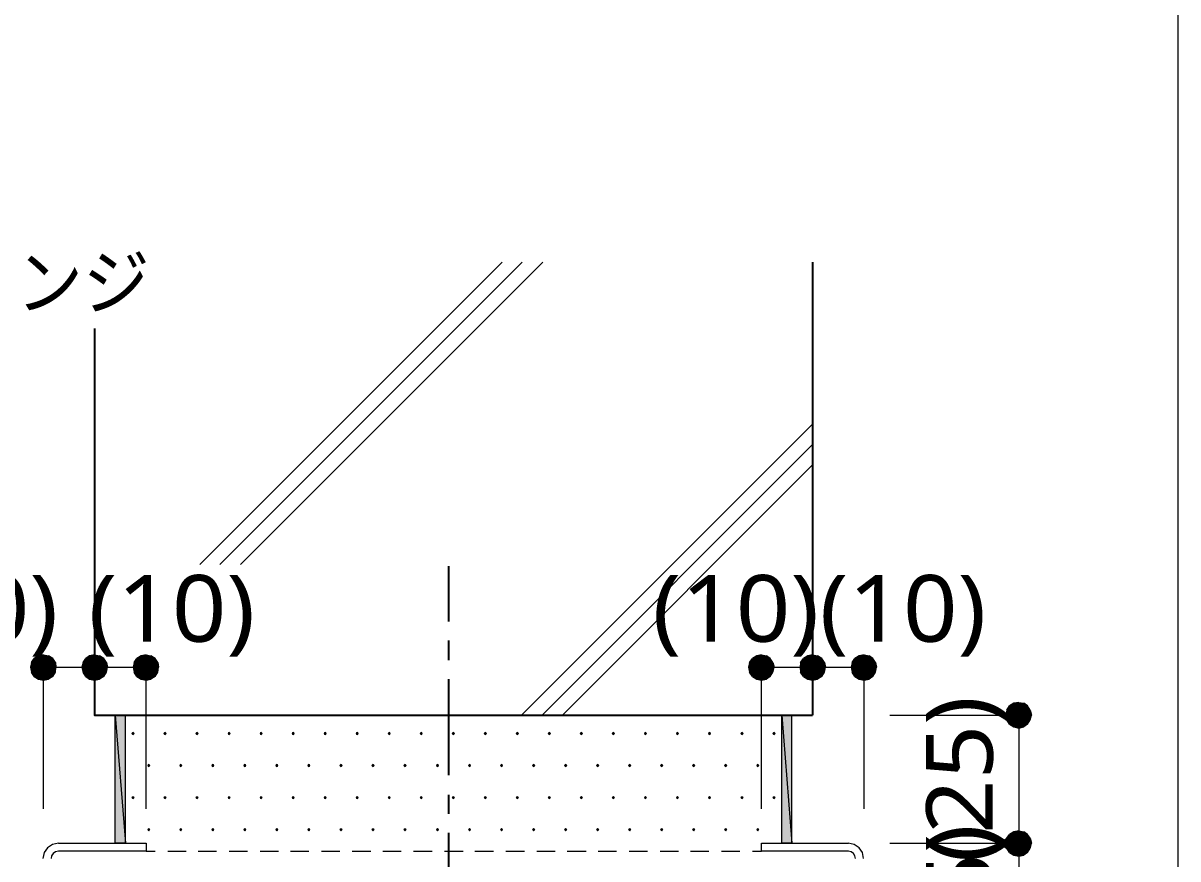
# Model space of a CAD drawing. Header units: millimetres. Extents: x 0 to 420, y 0 to 297.
# Drawn here: x 257.14 to 302.18, y 229.34 to 261.93 of the extents above; entities that cross this region are included whole.
import ezdxf
from ezdxf.enums import TextEntityAlignment as Align

# ---------------------------------------------------------------- set-up
doc = ezdxf.new("R2010")
doc.units = ezdxf.units.MM
doc.styles.add('kst32b', font='NotoSansJP-Variable.ttf')

msp = doc.modelspace()

# ---------------------------------------------------------------- hatches: boundary and pattern name
h = msp.add_hatch(color=7)
h.paths.add_polyline_path([(257.746, 237.257), (257.577, 237.151), (257.937, 236.813), (257.746, 237.257)])
h.paths.add_polyline_path([(257.577, 237.151), (257.937, 236.813), (257.471, 237.003), (257.577, 237.151)])
h.paths.add_polyline_path([(257.937, 236.813), (257.471, 237.003), (257.429, 236.813), (257.937, 236.813)])
h = msp.add_hatch(color=7)
h.paths.add_polyline_path([(258.297, 237.151), (258.128, 237.257), (257.937, 236.813), (258.297, 237.151)])
h.paths.add_polyline_path([(258.128, 237.257), (257.937, 236.813), (257.937, 237.299), (258.128, 237.257)])
h.paths.add_polyline_path([(257.937, 236.813), (257.937, 237.299), (257.746, 237.257), (257.937, 236.813)])
h = msp.add_hatch(color=7)
h.paths.add_polyline_path([(258.403, 236.622), (258.424, 236.813), (257.937, 236.813), (258.403, 236.622)])
h.paths.add_polyline_path([(258.424, 236.813), (257.937, 236.813), (258.403, 237.003), (258.424, 236.813)])
h.paths.add_polyline_path([(257.937, 236.813), (258.403, 237.003), (258.297, 237.151), (257.937, 236.813)])
h = msp.add_hatch(color=7)
h.paths.add_polyline_path([(259.736, 237.257), (259.588, 237.151), (259.927, 236.813), (259.736, 237.257)])
h.paths.add_polyline_path([(259.588, 237.151), (259.927, 236.813), (259.482, 237.003), (259.588, 237.151)])
h.paths.add_polyline_path([(259.927, 236.813), (259.482, 237.003), (259.44, 236.813), (259.927, 236.813)])
h = msp.add_hatch(color=7)
h.paths.add_polyline_path([(260.287, 237.151), (260.117, 237.257), (259.927, 236.813), (260.287, 237.151)])
h.paths.add_polyline_path([(260.117, 237.257), (259.927, 236.813), (259.927, 237.299), (260.117, 237.257)])
h.paths.add_polyline_path([(259.927, 236.813), (259.927, 237.299), (259.736, 237.257), (259.927, 236.813)])
h = msp.add_hatch(color=7)
h.paths.add_polyline_path([(260.392, 236.622), (260.435, 236.813), (259.927, 236.813), (260.392, 236.622)])
h.paths.add_polyline_path([(260.435, 236.813), (259.927, 236.813), (260.392, 237.003), (260.435, 236.813)])
h.paths.add_polyline_path([(259.927, 236.813), (260.392, 237.003), (260.287, 237.151), (259.927, 236.813)])
h = msp.add_hatch(color=7)
h.paths.add_polyline_path([(261.747, 237.257), (261.578, 237.151), (261.938, 236.813), (261.747, 237.257)])
h.paths.add_polyline_path([(261.578, 237.151), (261.938, 236.813), (261.472, 237.003), (261.578, 237.151)])
h.paths.add_polyline_path([(261.938, 236.813), (261.472, 237.003), (261.429, 236.813), (261.938, 236.813)])
h = msp.add_hatch(color=7)
h.paths.add_polyline_path([(262.297, 237.151), (262.128, 237.257), (261.938, 236.813), (262.297, 237.151)])
h.paths.add_polyline_path([(262.128, 237.257), (261.938, 236.813), (261.938, 237.299), (262.128, 237.257)])
h.paths.add_polyline_path([(261.938, 236.813), (261.938, 237.299), (261.747, 237.257), (261.938, 236.813)])
h = msp.add_hatch(color=7)
h.paths.add_polyline_path([(262.403, 236.622), (262.424, 236.813), (261.938, 236.813), (262.403, 236.622)])
h.paths.add_polyline_path([(262.424, 236.813), (261.938, 236.813), (262.403, 237.003), (262.424, 236.813)])
h.paths.add_polyline_path([(261.938, 236.813), (262.403, 237.003), (262.297, 237.151), (261.938, 236.813)])
h = msp.add_hatch(color=7)
h.paths.add_polyline_path([(285.75, 237.257), (285.581, 237.151), (285.941, 236.813), (285.75, 237.257)])
h.paths.add_polyline_path([(285.581, 237.151), (285.941, 236.813), (285.475, 237.003), (285.581, 237.151)])
h.paths.add_polyline_path([(285.941, 236.813), (285.475, 237.003), (285.432, 236.813), (285.941, 236.813)])
h = msp.add_hatch(color=7)
h.paths.add_polyline_path([(286.279, 237.151), (286.131, 237.257), (285.941, 236.813), (286.279, 237.151)])
h.paths.add_polyline_path([(286.131, 237.257), (285.941, 236.813), (285.941, 237.299), (286.131, 237.257)])
h.paths.add_polyline_path([(285.941, 236.813), (285.941, 237.299), (285.75, 237.257), (285.941, 236.813)])
h = msp.add_hatch(color=7)
h.paths.add_polyline_path([(286.385, 236.622), (286.427, 236.813), (285.941, 236.813), (286.385, 236.622)])
h.paths.add_polyline_path([(286.427, 236.813), (285.941, 236.813), (286.385, 237.003), (286.427, 236.813)])
h.paths.add_polyline_path([(285.941, 236.813), (286.385, 237.003), (286.279, 237.151), (285.941, 236.813)])
h = msp.add_hatch(color=7)
h.paths.add_polyline_path([(287.74, 237.257), (287.57, 237.151), (287.93, 236.813), (287.74, 237.257)])
h.paths.add_polyline_path([(287.57, 237.151), (287.93, 236.813), (287.464, 237.003), (287.57, 237.151)])
h.paths.add_polyline_path([(287.93, 236.813), (287.464, 237.003), (287.443, 236.813), (287.93, 236.813)])
h = msp.add_hatch(color=7)
h.paths.add_polyline_path([(288.29, 237.151), (288.121, 237.257), (287.93, 236.813), (288.29, 237.151)])
h.paths.add_polyline_path([(288.121, 237.257), (287.93, 236.813), (287.93, 237.299), (288.121, 237.257)])
h.paths.add_polyline_path([(287.93, 236.813), (287.93, 237.299), (287.74, 237.257), (287.93, 236.813)])
h = msp.add_hatch(color=7)
h.paths.add_polyline_path([(288.396, 236.622), (288.438, 236.813), (287.93, 236.813), (288.396, 236.622)])
h.paths.add_polyline_path([(288.438, 236.813), (287.93, 236.813), (288.396, 237.003), (288.438, 236.813)])
h.paths.add_polyline_path([(287.93, 236.813), (288.396, 237.003), (288.29, 237.151), (287.93, 236.813)])
h = msp.add_hatch(color=7)
h.paths.add_polyline_path([(289.75, 237.257), (289.581, 237.151), (289.941, 236.813), (289.75, 237.257)])
h.paths.add_polyline_path([(289.581, 237.151), (289.941, 236.813), (289.475, 237.003), (289.581, 237.151)])
h.paths.add_polyline_path([(289.941, 236.813), (289.475, 237.003), (289.433, 236.813), (289.941, 236.813)])
h = msp.add_hatch(color=7)
h.paths.add_polyline_path([(290.28, 237.151), (290.132, 237.257), (289.941, 236.813), (290.28, 237.151)])
h.paths.add_polyline_path([(290.132, 237.257), (289.941, 236.813), (289.941, 237.299), (290.132, 237.257)])
h.paths.add_polyline_path([(289.941, 236.813), (289.941, 237.299), (289.75, 237.257), (289.941, 236.813)])
h = msp.add_hatch(color=7)
h.paths.add_polyline_path([(290.386, 236.622), (290.428, 236.813), (289.941, 236.813), (290.386, 236.622)])
h.paths.add_polyline_path([(290.428, 236.813), (289.941, 236.813), (290.386, 237.003), (290.428, 236.813)])
h.paths.add_polyline_path([(289.941, 236.813), (290.386, 237.003), (290.28, 237.151), (289.941, 236.813)])
h = msp.add_hatch(color=7)
h.paths.add_polyline_path([(257.429, 236.813), (257.471, 236.622), (257.937, 236.813), (257.429, 236.813)])
h.paths.add_polyline_path([(257.471, 236.622), (257.937, 236.813), (257.577, 236.453), (257.471, 236.622)])
h.paths.add_polyline_path([(257.937, 236.813), (257.577, 236.453), (257.746, 236.347), (257.937, 236.813)])
for points in [[(257.746, 236.347), (257.937, 236.305), (257.937, 236.813), (257.746, 236.347)], [(259.736, 236.347), (259.927, 236.305), (259.927, 236.813), (259.736, 236.347)], [(261.747, 236.347), (261.938, 236.305), (261.938, 236.813), (261.747, 236.347)], [(285.75, 236.347), (285.941, 236.305), (285.941, 236.813), (285.75, 236.347)], [(287.74, 236.347), (287.93, 236.305), (287.93, 236.813), (287.74, 236.347)], [(289.75, 236.347), (289.941, 236.305), (289.941, 236.813), (289.75, 236.347)], [(295.783, 234.484), (295.973, 234.442), (295.973, 234.95), (295.783, 234.484)], [(261.429, 234.273), (261.408, 234.251), (261.387, 234.23), (261.408, 234.209), (261.429, 234.188), (261.451, 234.209), (261.472, 234.23), (261.451, 234.251), (261.429, 234.273)], [(262.678, 234.273), (262.657, 234.251), (262.636, 234.23), (262.657, 234.209), (262.678, 234.188), (262.7, 234.209), (262.721, 234.23), (262.7, 234.251), (262.678, 234.273)], [(263.927, 234.273), (263.906, 234.251), (263.885, 234.23), (263.906, 234.209), (263.927, 234.188), (263.948, 234.209), (263.97, 234.23), (263.948, 234.251), (263.927, 234.273)], [(265.176, 234.273), (265.155, 234.251), (265.134, 234.23), (265.155, 234.209), (265.176, 234.188), (265.197, 234.209), (265.218, 234.23), (265.197, 234.251), (265.176, 234.273)], [(266.425, 234.273), (266.404, 234.251), (266.382, 234.23), (266.404, 234.209), (266.425, 234.188), (266.446, 234.209), (266.467, 234.23), (266.446, 234.251), (266.425, 234.273)], [(267.674, 234.273), (267.653, 234.251), (267.631, 234.23), (267.653, 234.209), (267.674, 234.188), (267.695, 234.209), (267.716, 234.23), (267.695, 234.251), (267.674, 234.273)], [(268.923, 234.273), (268.901, 234.251), (268.88, 234.23), (268.901, 234.209), (268.923, 234.188), (268.944, 234.209), (268.965, 234.23), (268.944, 234.251), (268.923, 234.273)], [(270.171, 234.273), (270.15, 234.251), (270.129, 234.23), (270.15, 234.209), (270.171, 234.188), (270.193, 234.209), (270.214, 234.23), (270.193, 234.251), (270.171, 234.273)], [(271.42, 234.273), (271.399, 234.251), (271.378, 234.23), (271.399, 234.209), (271.42, 234.188), (271.441, 234.209), (271.462, 234.23), (271.441, 234.251), (271.42, 234.273)], [(272.669, 234.273), (272.648, 234.251), (272.627, 234.23), (272.648, 234.209), (272.669, 234.188), (272.69, 234.209), (272.711, 234.23), (272.69, 234.251), (272.669, 234.273)], [(273.918, 234.273), (273.897, 234.251), (273.875, 234.23), (273.897, 234.209), (273.918, 234.188), (273.939, 234.209), (273.96, 234.23), (273.939, 234.251), (273.918, 234.273)], [(275.167, 234.273), (275.146, 234.251), (275.124, 234.23), (275.146, 234.209), (275.167, 234.188), (275.188, 234.209), (275.209, 234.23), (275.188, 234.251), (275.167, 234.273)], [(276.416, 234.273), (276.394, 234.251), (276.373, 234.23), (276.394, 234.209), (276.416, 234.188), (276.437, 234.209), (276.458, 234.23), (276.437, 234.251), (276.416, 234.273)], [(277.664, 234.273), (277.643, 234.251), (277.622, 234.23), (277.643, 234.209), (277.664, 234.188), (277.686, 234.209), (277.707, 234.23), (277.686, 234.251), (277.664, 234.273)], [(278.913, 234.273), (278.892, 234.251), (278.871, 234.23), (278.892, 234.209), (278.913, 234.188), (278.934, 234.209), (278.955, 234.23), (278.934, 234.251), (278.913, 234.273)], [(280.162, 234.273), (280.141, 234.251), (280.12, 234.23), (280.141, 234.209), (280.162, 234.188), (280.183, 234.209), (280.204, 234.23), (280.183, 234.251), (280.162, 234.273)], [(281.411, 234.273), (281.39, 234.251), (281.369, 234.23), (281.39, 234.209), (281.411, 234.188), (281.432, 234.209), (281.453, 234.23), (281.432, 234.251), (281.411, 234.273)], [(282.66, 234.273), (282.639, 234.251), (282.617, 234.23), (282.639, 234.209), (282.66, 234.188), (282.681, 234.209), (282.702, 234.23), (282.681, 234.251), (282.66, 234.273)], [(283.909, 234.273), (283.887, 234.251), (283.866, 234.23), (283.887, 234.209), (283.909, 234.188), (283.93, 234.209), (283.951, 234.23), (283.93, 234.251), (283.909, 234.273)], [(285.179, 234.273), (285.157, 234.251), (285.136, 234.23), (285.157, 234.209), (285.179, 234.188), (285.2, 234.209), (285.221, 234.23), (285.2, 234.251), (285.179, 234.273)], [(286.427, 234.273), (286.406, 234.251), (286.385, 234.23), (286.406, 234.209), (286.427, 234.188), (286.448, 234.209), (286.47, 234.23), (286.448, 234.251), (286.427, 234.273)], [(262.043, 233.024), (262.022, 233.003), (262.001, 232.981), (262.022, 232.96), (262.043, 232.939), (262.064, 232.96), (262.086, 232.981), (262.064, 233.003), (262.043, 233.024)], [(263.292, 233.024), (263.271, 233.003), (263.25, 232.981), (263.271, 232.96), (263.292, 232.939), (263.313, 232.96), (263.335, 232.981), (263.313, 233.003), (263.292, 233.024)], [(264.541, 233.024), (264.52, 233.003), (264.499, 232.981), (264.52, 232.96), (264.541, 232.939), (264.562, 232.96), (264.583, 232.981), (264.562, 233.003), (264.541, 233.024)], [(265.79, 233.024), (265.769, 233.003), (265.748, 232.981), (265.769, 232.96), (265.79, 232.939), (265.811, 232.96), (265.832, 232.981), (265.811, 233.003), (265.79, 233.024)], [(267.039, 233.024), (267.018, 233.003), (266.996, 232.981), (267.018, 232.96), (267.039, 232.939), (267.06, 232.96), (267.081, 232.981), (267.06, 233.003), (267.039, 233.024)], [(268.287, 233.024), (268.266, 233.003), (268.245, 232.981), (268.266, 232.96), (268.287, 232.939), (268.309, 232.96), (268.33, 232.981), (268.309, 233.003), (268.287, 233.024)], [(269.536, 233.024), (269.515, 233.003), (269.494, 232.981), (269.515, 232.96), (269.536, 232.939), (269.557, 232.96), (269.579, 232.981), (269.557, 233.003), (269.536, 233.024)], [(270.785, 233.024), (270.764, 233.003), (270.743, 232.981), (270.764, 232.96), (270.785, 232.939), (270.806, 232.96), (270.828, 232.981), (270.806, 233.003), (270.785, 233.024)], [(272.034, 233.024), (272.013, 233.003), (271.992, 232.981), (272.013, 232.96), (272.034, 232.939), (272.055, 232.96), (272.076, 232.981), (272.055, 233.003), (272.034, 233.024)], [(273.304, 233.024), (273.283, 233.003), (273.262, 232.981), (273.283, 232.96), (273.304, 232.939), (273.325, 232.96), (273.346, 232.981), (273.325, 233.003), (273.304, 233.024)], [(274.553, 233.024), (274.532, 233.003), (274.511, 232.981), (274.532, 232.96), (274.553, 232.939), (274.574, 232.96), (274.595, 232.981), (274.574, 233.003), (274.553, 233.024)], [(275.802, 233.024), (275.78, 233.003), (275.759, 232.981), (275.78, 232.96), (275.802, 232.939), (275.823, 232.96), (275.844, 232.981), (275.823, 233.003), (275.802, 233.024)], [(277.05, 233.024), (277.029, 233.003), (277.008, 232.981), (277.029, 232.96), (277.05, 232.939), (277.072, 232.96), (277.093, 232.981), (277.072, 233.003), (277.05, 233.024)], [(278.299, 233.024), (278.278, 233.003), (278.257, 232.981), (278.278, 232.96), (278.299, 232.939), (278.321, 232.96), (278.342, 232.981), (278.321, 233.003), (278.299, 233.024)], [(279.548, 233.024), (279.527, 233.003), (279.506, 232.981), (279.527, 232.96), (279.548, 232.939), (279.569, 232.96), (279.591, 232.981), (279.569, 233.003), (279.548, 233.024)], [(280.797, 233.024), (280.776, 233.003), (280.755, 232.981), (280.776, 232.96), (280.797, 232.939), (280.818, 232.96), (280.839, 232.981), (280.818, 233.003), (280.797, 233.024)], [(282.046, 233.024), (282.025, 233.003), (282.004, 232.981), (282.025, 232.96), (282.046, 232.939), (282.067, 232.96), (282.088, 232.981), (282.067, 233.003), (282.046, 233.024)], [(283.295, 233.024), (283.273, 233.003), (283.252, 232.981), (283.273, 232.96), (283.295, 232.939), (283.316, 232.96), (283.337, 232.981), (283.316, 233.003), (283.295, 233.024)], [(284.544, 233.024), (284.522, 233.003), (284.501, 232.981), (284.522, 232.96), (284.544, 232.939), (284.565, 232.96), (284.586, 232.981), (284.565, 233.003), (284.544, 233.024)], [(285.792, 233.024), (285.771, 233.003), (285.75, 232.981), (285.771, 232.96), (285.792, 232.939), (285.814, 232.96), (285.835, 232.981), (285.814, 233.003), (285.792, 233.024)], [(261.429, 231.775), (261.408, 231.754), (261.387, 231.733), (261.408, 231.712), (261.429, 231.69), (261.451, 231.712), (261.472, 231.733), (261.451, 231.754), (261.429, 231.775)], [(262.678, 231.775), (262.657, 231.754), (262.636, 231.733), (262.657, 231.712), (262.678, 231.69), (262.7, 231.712), (262.721, 231.733), (262.7, 231.754), (262.678, 231.775)], [(263.927, 231.775), (263.906, 231.754), (263.885, 231.733), (263.906, 231.712), (263.927, 231.69), (263.948, 231.712), (263.97, 231.733), (263.948, 231.754), (263.927, 231.775)], [(265.176, 231.775), (265.155, 231.754), (265.134, 231.733), (265.155, 231.712), (265.176, 231.69), (265.197, 231.712), (265.218, 231.733), (265.197, 231.754), (265.176, 231.775)], [(266.425, 231.775), (266.404, 231.754), (266.382, 231.733), (266.404, 231.712), (266.425, 231.69), (266.446, 231.712), (266.467, 231.733), (266.446, 231.754), (266.425, 231.775)], [(267.674, 231.775), (267.653, 231.754), (267.631, 231.733), (267.653, 231.712), (267.674, 231.69), (267.695, 231.712), (267.716, 231.733), (267.695, 231.754), (267.674, 231.775)], [(268.923, 231.775), (268.901, 231.754), (268.88, 231.733), (268.901, 231.712), (268.923, 231.69), (268.944, 231.712), (268.965, 231.733), (268.944, 231.754), (268.923, 231.775)], [(270.171, 231.775), (270.15, 231.754), (270.129, 231.733), (270.15, 231.712), (270.171, 231.69), (270.193, 231.712), (270.214, 231.733), (270.193, 231.754), (270.171, 231.775)], [(271.42, 231.775), (271.399, 231.754), (271.378, 231.733), (271.399, 231.712), (271.42, 231.69), (271.441, 231.712), (271.462, 231.733), (271.441, 231.754), (271.42, 231.775)], [(272.669, 231.775), (272.648, 231.754), (272.627, 231.733), (272.648, 231.712), (272.669, 231.69), (272.69, 231.712), (272.711, 231.733), (272.69, 231.754), (272.669, 231.775)], [(273.918, 231.775), (273.897, 231.754), (273.875, 231.733), (273.897, 231.712), (273.918, 231.69), (273.939, 231.712), (273.96, 231.733), (273.939, 231.754), (273.918, 231.775)], [(275.167, 231.775), (275.146, 231.754), (275.124, 231.733), (275.146, 231.712), (275.167, 231.69), (275.188, 231.712), (275.209, 231.733), (275.188, 231.754), (275.167, 231.775)], [(276.416, 231.775), (276.394, 231.754), (276.373, 231.733), (276.394, 231.712), (276.416, 231.69), (276.437, 231.712), (276.458, 231.733), (276.437, 231.754), (276.416, 231.775)], [(277.664, 231.775), (277.643, 231.754), (277.622, 231.733), (277.643, 231.712), (277.664, 231.69), (277.686, 231.712), (277.707, 231.733), (277.686, 231.754), (277.664, 231.775)], [(278.913, 231.775), (278.892, 231.754), (278.871, 231.733), (278.892, 231.712), (278.913, 231.69), (278.934, 231.712), (278.955, 231.733), (278.934, 231.754), (278.913, 231.775)], [(280.162, 231.775), (280.141, 231.754), (280.12, 231.733), (280.141, 231.712), (280.162, 231.69), (280.183, 231.712), (280.204, 231.733), (280.183, 231.754), (280.162, 231.775)], [(281.411, 231.775), (281.39, 231.754), (281.369, 231.733), (281.39, 231.712), (281.411, 231.69), (281.432, 231.712), (281.453, 231.733), (281.432, 231.754), (281.411, 231.775)], [(282.66, 231.775), (282.639, 231.754), (282.617, 231.733), (282.639, 231.712), (282.66, 231.69), (282.681, 231.712), (282.702, 231.733), (282.681, 231.754), (282.66, 231.775)], [(283.909, 231.775), (283.887, 231.754), (283.866, 231.733), (283.887, 231.712), (283.909, 231.69), (283.93, 231.712), (283.951, 231.733), (283.93, 231.754), (283.909, 231.775)], [(285.179, 231.775), (285.157, 231.754), (285.136, 231.733), (285.157, 231.712), (285.179, 231.69), (285.2, 231.712), (285.221, 231.733), (285.2, 231.754), (285.179, 231.775)], [(286.427, 231.775), (286.406, 231.754), (286.385, 231.733), (286.406, 231.712), (286.427, 231.69), (286.448, 231.712), (286.47, 231.733), (286.448, 231.754), (286.427, 231.775)], [(262.043, 230.526), (262.022, 230.505), (262.001, 230.484), (262.022, 230.463), (262.043, 230.441), (262.064, 230.463), (262.086, 230.484), (262.064, 230.505), (262.043, 230.526)], [(263.292, 230.526), (263.271, 230.505), (263.25, 230.484), (263.271, 230.463), (263.292, 230.441), (263.313, 230.463), (263.335, 230.484), (263.313, 230.505), (263.292, 230.526)], [(264.541, 230.526), (264.52, 230.505), (264.499, 230.484), (264.52, 230.463), (264.541, 230.441), (264.562, 230.463), (264.583, 230.484), (264.562, 230.505), (264.541, 230.526)], [(265.79, 230.526), (265.769, 230.505), (265.748, 230.484), (265.769, 230.463), (265.79, 230.441), (265.811, 230.463), (265.832, 230.484), (265.811, 230.505), (265.79, 230.526)], [(267.039, 230.526), (267.018, 230.505), (266.996, 230.484), (267.018, 230.463), (267.039, 230.441), (267.06, 230.463), (267.081, 230.484), (267.06, 230.505), (267.039, 230.526)], [(268.287, 230.526), (268.266, 230.505), (268.245, 230.484), (268.266, 230.463), (268.287, 230.441), (268.309, 230.463), (268.33, 230.484), (268.309, 230.505), (268.287, 230.526)], [(269.536, 230.526), (269.515, 230.505), (269.494, 230.484), (269.515, 230.463), (269.536, 230.441), (269.557, 230.463), (269.579, 230.484), (269.557, 230.505), (269.536, 230.526)], [(270.785, 230.526), (270.764, 230.505), (270.743, 230.484), (270.764, 230.463), (270.785, 230.441), (270.806, 230.463), (270.828, 230.484), (270.806, 230.505), (270.785, 230.526)], [(272.034, 230.526), (272.013, 230.505), (271.992, 230.484), (272.013, 230.463), (272.034, 230.441), (272.055, 230.463), (272.076, 230.484), (272.055, 230.505), (272.034, 230.526)], [(273.304, 230.526), (273.283, 230.505), (273.262, 230.484), (273.283, 230.463), (273.304, 230.441), (273.325, 230.463), (273.346, 230.484), (273.325, 230.505), (273.304, 230.526)], [(274.553, 230.526), (274.532, 230.505), (274.511, 230.484), (274.532, 230.463), (274.553, 230.441), (274.574, 230.463), (274.595, 230.484), (274.574, 230.505), (274.553, 230.526)], [(275.802, 230.526), (275.78, 230.505), (275.759, 230.484), (275.78, 230.463), (275.802, 230.441), (275.823, 230.463), (275.844, 230.484), (275.823, 230.505), (275.802, 230.526)], [(277.05, 230.526), (277.029, 230.505), (277.008, 230.484), (277.029, 230.463), (277.05, 230.441), (277.072, 230.463), (277.093, 230.484), (277.072, 230.505), (277.05, 230.526)], [(278.299, 230.526), (278.278, 230.505), (278.257, 230.484), (278.278, 230.463), (278.299, 230.441), (278.321, 230.463), (278.342, 230.484), (278.321, 230.505), (278.299, 230.526)], [(279.548, 230.526), (279.527, 230.505), (279.506, 230.484), (279.527, 230.463), (279.548, 230.441), (279.569, 230.463), (279.591, 230.484), (279.569, 230.505), (279.548, 230.526)], [(280.797, 230.526), (280.776, 230.505), (280.755, 230.484), (280.776, 230.463), (280.797, 230.441), (280.818, 230.463), (280.839, 230.484), (280.818, 230.505), (280.797, 230.526)], [(282.046, 230.526), (282.025, 230.505), (282.004, 230.484), (282.025, 230.463), (282.046, 230.441), (282.067, 230.463), (282.088, 230.484), (282.067, 230.505), (282.046, 230.526)], [(283.295, 230.526), (283.273, 230.505), (283.252, 230.484), (283.273, 230.463), (283.295, 230.441), (283.316, 230.463), (283.337, 230.484), (283.316, 230.505), (283.295, 230.526)], [(284.544, 230.526), (284.522, 230.505), (284.501, 230.484), (284.522, 230.463), (284.544, 230.441), (284.565, 230.463), (284.586, 230.484), (284.565, 230.505), (284.544, 230.526)], [(285.792, 230.526), (285.771, 230.505), (285.75, 230.484), (285.771, 230.463), (285.792, 230.441), (285.814, 230.463), (285.835, 230.484), (285.814, 230.505), (285.792, 230.526)], [(295.783, 229.489), (295.973, 229.447), (295.973, 229.955), (295.783, 229.489)]]:
    msp.add_hatch(color=7).paths.add_polyline_path(points)
h = msp.add_hatch(color=7)
h.paths.add_polyline_path([(257.937, 236.305), (258.128, 236.347), (257.937, 236.813), (257.937, 236.305)])
h.paths.add_polyline_path([(258.128, 236.347), (257.937, 236.813), (258.297, 236.453), (258.128, 236.347)])
h.paths.add_polyline_path([(257.937, 236.813), (258.297, 236.453), (258.403, 236.622), (257.937, 236.813)])
h = msp.add_hatch(color=7)
h.paths.add_polyline_path([(259.44, 236.813), (259.482, 236.622), (259.927, 236.813), (259.44, 236.813)])
h.paths.add_polyline_path([(259.482, 236.622), (259.927, 236.813), (259.588, 236.453), (259.482, 236.622)])
h.paths.add_polyline_path([(259.927, 236.813), (259.588, 236.453), (259.736, 236.347), (259.927, 236.813)])
h = msp.add_hatch(color=7)
h.paths.add_polyline_path([(259.927, 236.305), (260.117, 236.347), (259.927, 236.813), (259.927, 236.305)])
h.paths.add_polyline_path([(260.117, 236.347), (259.927, 236.813), (260.287, 236.453), (260.117, 236.347)])
h.paths.add_polyline_path([(259.927, 236.813), (260.287, 236.453), (260.392, 236.622), (259.927, 236.813)])
h = msp.add_hatch(color=7)
h.paths.add_polyline_path([(261.429, 236.813), (261.472, 236.622), (261.938, 236.813), (261.429, 236.813)])
h.paths.add_polyline_path([(261.472, 236.622), (261.938, 236.813), (261.578, 236.453), (261.472, 236.622)])
h.paths.add_polyline_path([(261.938, 236.813), (261.578, 236.453), (261.747, 236.347), (261.938, 236.813)])
h = msp.add_hatch(color=7)
h.paths.add_polyline_path([(261.938, 236.305), (262.128, 236.347), (261.938, 236.813), (261.938, 236.305)])
h.paths.add_polyline_path([(262.128, 236.347), (261.938, 236.813), (262.297, 236.453), (262.128, 236.347)])
h.paths.add_polyline_path([(261.938, 236.813), (262.297, 236.453), (262.403, 236.622), (261.938, 236.813)])
h = msp.add_hatch(color=7)
h.paths.add_polyline_path([(285.432, 236.813), (285.475, 236.622), (285.941, 236.813), (285.432, 236.813)])
h.paths.add_polyline_path([(285.475, 236.622), (285.941, 236.813), (285.581, 236.453), (285.475, 236.622)])
h.paths.add_polyline_path([(285.941, 236.813), (285.581, 236.453), (285.75, 236.347), (285.941, 236.813)])
h = msp.add_hatch(color=7)
h.paths.add_polyline_path([(285.941, 236.305), (286.131, 236.347), (285.941, 236.813), (285.941, 236.305)])
h.paths.add_polyline_path([(286.131, 236.347), (285.941, 236.813), (286.279, 236.453), (286.131, 236.347)])
h.paths.add_polyline_path([(285.941, 236.813), (286.279, 236.453), (286.385, 236.622), (285.941, 236.813)])
h = msp.add_hatch(color=7)
h.paths.add_polyline_path([(287.443, 236.813), (287.464, 236.622), (287.93, 236.813), (287.443, 236.813)])
h.paths.add_polyline_path([(287.464, 236.622), (287.93, 236.813), (287.57, 236.453), (287.464, 236.622)])
h.paths.add_polyline_path([(287.93, 236.813), (287.57, 236.453), (287.74, 236.347), (287.93, 236.813)])
h = msp.add_hatch(color=7)
h.paths.add_polyline_path([(287.93, 236.305), (288.121, 236.347), (287.93, 236.813), (287.93, 236.305)])
h.paths.add_polyline_path([(288.121, 236.347), (287.93, 236.813), (288.29, 236.453), (288.121, 236.347)])
h.paths.add_polyline_path([(287.93, 236.813), (288.29, 236.453), (288.396, 236.622), (287.93, 236.813)])
h = msp.add_hatch(color=7)
h.paths.add_polyline_path([(289.433, 236.813), (289.475, 236.622), (289.941, 236.813), (289.433, 236.813)])
h.paths.add_polyline_path([(289.475, 236.622), (289.941, 236.813), (289.581, 236.453), (289.475, 236.622)])
h.paths.add_polyline_path([(289.941, 236.813), (289.581, 236.453), (289.75, 236.347), (289.941, 236.813)])
h = msp.add_hatch(color=7)
h.paths.add_polyline_path([(289.941, 236.305), (290.132, 236.347), (289.941, 236.813), (289.941, 236.305)])
h.paths.add_polyline_path([(290.132, 236.347), (289.941, 236.813), (290.28, 236.453), (290.132, 236.347)])
h.paths.add_polyline_path([(289.941, 236.813), (290.28, 236.453), (290.386, 236.622), (289.941, 236.813)])
h = msp.add_hatch(color=7)
h.paths.add_polyline_path([(295.783, 235.416), (295.614, 235.31), (295.973, 234.95), (295.783, 235.416)])
h.paths.add_polyline_path([(295.614, 235.31), (295.973, 234.95), (295.508, 235.14), (295.614, 235.31)])
h.paths.add_polyline_path([(295.973, 234.95), (295.508, 235.14), (295.466, 234.95), (295.973, 234.95)])
h = msp.add_hatch(color=7)
h.paths.add_polyline_path([(296.312, 235.31), (296.164, 235.416), (295.973, 234.95), (296.312, 235.31)])
h.paths.add_polyline_path([(296.164, 235.416), (295.973, 234.95), (295.973, 235.437), (296.164, 235.416)])
h.paths.add_polyline_path([(295.973, 234.95), (295.973, 235.437), (295.783, 235.416), (295.973, 234.95)])
h = msp.add_hatch(color=7)
h.paths.add_polyline_path([(296.418, 234.759), (296.46, 234.95), (295.973, 234.95), (296.418, 234.759)])
h.paths.add_polyline_path([(296.46, 234.95), (295.973, 234.95), (296.418, 235.14), (296.46, 234.95)])
h.paths.add_polyline_path([(295.973, 234.95), (296.418, 235.14), (296.312, 235.31), (295.973, 234.95)])
h = msp.add_hatch(color=7)
h.paths.add_polyline_path([(261.133, 234.95), (260.731, 234.95), (261.133, 229.955), (261.133, 234.95)])
h.paths.add_polyline_path([(260.731, 234.95), (261.133, 229.955), (260.731, 229.955), (260.731, 234.95)])
h = msp.add_hatch(color=7)
h.paths.add_polyline_path([(287.126, 234.95), (286.724, 234.95), (287.126, 229.955), (287.126, 234.95)])
h.paths.add_polyline_path([(286.724, 234.95), (287.126, 229.955), (286.724, 229.955), (286.724, 234.95)])
h = msp.add_hatch(color=7)
h.paths.add_polyline_path([(295.466, 234.95), (295.508, 234.759), (295.973, 234.95), (295.466, 234.95)])
h.paths.add_polyline_path([(295.508, 234.759), (295.973, 234.95), (295.614, 234.59), (295.508, 234.759)])
h.paths.add_polyline_path([(295.973, 234.95), (295.614, 234.59), (295.783, 234.484), (295.973, 234.95)])
h = msp.add_hatch(color=7)
h.paths.add_polyline_path([(295.973, 234.442), (296.164, 234.484), (295.973, 234.95), (295.973, 234.442)])
h.paths.add_polyline_path([(296.164, 234.484), (295.973, 234.95), (296.312, 234.59), (296.164, 234.484)])
h.paths.add_polyline_path([(295.973, 234.95), (296.312, 234.59), (296.418, 234.759), (295.973, 234.95)])
h = msp.add_hatch(color=7)
h.paths.add_polyline_path([(295.783, 230.399), (295.614, 230.293), (295.973, 229.955), (295.783, 230.399)])
h.paths.add_polyline_path([(295.614, 230.293), (295.973, 229.955), (295.508, 230.145), (295.614, 230.293)])
h.paths.add_polyline_path([(295.973, 229.955), (295.508, 230.145), (295.466, 229.955), (295.973, 229.955)])
h = msp.add_hatch(color=7)
h.paths.add_polyline_path([(296.312, 230.293), (296.164, 230.399), (295.973, 229.955), (296.312, 230.293)])
h.paths.add_polyline_path([(296.164, 230.399), (295.973, 229.955), (295.973, 230.441), (296.164, 230.399)])
h.paths.add_polyline_path([(295.973, 229.955), (295.973, 230.441), (295.783, 230.399), (295.973, 229.955)])
h = msp.add_hatch(color=7)
h.paths.add_polyline_path([(296.418, 229.764), (296.46, 229.955), (295.973, 229.955), (296.418, 229.764)])
h.paths.add_polyline_path([(296.46, 229.955), (295.973, 229.955), (296.418, 230.145), (296.46, 229.955)])
h.paths.add_polyline_path([(295.973, 229.955), (296.418, 230.145), (296.312, 230.293), (295.973, 229.955)])
h = msp.add_hatch(color=7)
h.paths.add_polyline_path([(295.466, 229.955), (295.508, 229.764), (295.973, 229.955), (295.466, 229.955)])
h.paths.add_polyline_path([(295.508, 229.764), (295.973, 229.955), (295.614, 229.595), (295.508, 229.764)])
h.paths.add_polyline_path([(295.973, 229.955), (295.614, 229.595), (295.783, 229.489), (295.973, 229.955)])
h = msp.add_hatch(color=7)
h.paths.add_polyline_path([(295.973, 229.447), (296.164, 229.489), (295.973, 229.955), (295.973, 229.447)])
h.paths.add_polyline_path([(296.164, 229.489), (295.973, 229.955), (296.312, 229.595), (296.164, 229.489)])
h.paths.add_polyline_path([(295.973, 229.955), (296.312, 229.595), (296.418, 229.764), (295.973, 229.955)])

# ---------------------------------------------------------------- linework, layer by layer
at = {"lineweight": 13}
for points in [[(302.175, 285.983), (302.175, 45.995)], [(275.823, 252.603), (264.033, 240.813)], [(276.606, 252.603), (264.816, 240.813)], [(277.41, 252.603), (265.621, 240.813)], [(287.93, 246.295), (276.585, 234.95)], [(287.93, 245.491), (277.389, 234.95)], [(287.93, 244.708), (278.172, 234.95)], [(257.937, 231.288), (257.937, 236.813)], [(257.937, 236.813), (259.927, 236.813), (261.938, 236.813)], [(261.938, 231.288), (261.938, 236.813)], [(285.941, 231.288), (285.941, 236.813)], [(285.941, 236.813), (287.93, 236.813), (289.941, 236.813)], [(289.941, 231.288), (289.941, 236.813)], [(290.936, 234.95), (295.973, 234.95)], [(295.973, 234.95), (295.973, 229.955), (295.973, 224.938), (295.973, 224.346)], [(258.519, 229.955), (258.284, 229.907), (258.093, 229.778), (257.963, 229.586), (257.916, 229.351)], [(258.53, 229.955), (261.938, 229.955), (261.938, 229.637), (258.53, 229.637)], [(289.327, 229.637), (285.941, 229.637), (285.941, 229.955), (289.327, 229.955)], [(289.92, 229.351), (289.872, 229.586), (289.743, 229.778), (289.551, 229.907), (289.317, 229.955)], [(290.936, 229.955), (295.931, 229.955)], [(258.519, 229.637), (258.408, 229.615), (258.317, 229.553), (258.256, 229.463), (258.233, 229.351)], [(261.938, 229.637), (262.297, 229.637)], [(262.784, 229.637), (263.504, 229.637)], [(263.97, 229.637), (264.689, 229.637)], [(265.176, 229.637), (265.896, 229.637)], [(266.382, 229.637), (267.102, 229.637)], [(267.568, 229.637), (268.287, 229.637)], [(268.774, 229.637), (269.494, 229.637)], [(269.981, 229.637), (270.7, 229.637)], [(271.166, 229.637), (271.886, 229.637)], [(272.373, 229.637), (273.092, 229.637)], [(273.579, 229.637), (274.299, 229.637)], [(274.764, 229.637), (275.484, 229.637)], [(275.971, 229.637), (276.691, 229.637)], [(277.178, 229.637), (277.897, 229.637)], [(278.363, 229.637), (279.104, 229.637)], [(279.569, 229.637), (280.289, 229.637)], [(280.776, 229.637), (281.496, 229.637)], [(281.982, 229.637), (282.702, 229.637)], [(283.168, 229.637), (283.887, 229.637)], [(284.374, 229.637), (285.094, 229.637)], [(285.581, 229.637), (285.941, 229.637)], [(289.602, 229.351), (289.58, 229.463), (289.519, 229.553), (289.428, 229.615), (289.317, 229.637)]]:
    msp.add_lwpolyline(points, dxfattribs=at)
at = {"lineweight": 25}
for points in [[(287.93, 252.603), (287.93, 234.95)], [(259.927, 250.021), (259.927, 234.95), (287.93, 234.95)], [(273.727, 240.75), (273.727, 238.591)], [(273.727, 237.85), (273.727, 237.088)], [(273.727, 236.347), (273.727, 232.6)], [(273.727, 231.838), (273.727, 231.098)], [(273.727, 230.357), (273.727, 228.198)]]:
    msp.add_lwpolyline(points, dxfattribs=at)
at = {"lineweight": 0}
for points in [[(257.937, 236.813), (257.471, 237.003), (257.429, 236.813)], [(257.577, 237.151), (257.937, 236.813), (257.471, 237.003)], [(257.746, 237.257), (257.577, 237.151), (257.937, 236.813)], [(257.937, 236.813), (257.937, 237.299), (257.746, 237.257)], [(258.128, 237.257), (257.937, 236.813), (257.937, 237.299)], [(258.297, 237.151), (258.128, 237.257), (257.937, 236.813)], [(257.937, 236.813), (258.403, 237.003), (258.297, 237.151)], [(258.424, 236.813), (257.937, 236.813), (258.403, 237.003)], [(259.927, 236.813), (259.482, 237.003), (259.44, 236.813)], [(259.588, 237.151), (259.927, 236.813), (259.482, 237.003)], [(259.736, 237.257), (259.588, 237.151), (259.927, 236.813)], [(259.927, 236.813), (259.927, 237.299), (259.736, 237.257)], [(260.117, 237.257), (259.927, 236.813), (259.927, 237.299)], [(260.287, 237.151), (260.117, 237.257), (259.927, 236.813)], [(259.927, 236.813), (260.392, 237.003), (260.287, 237.151)], [(260.435, 236.813), (259.927, 236.813), (260.392, 237.003)], [(261.938, 236.813), (261.472, 237.003), (261.429, 236.813)], [(261.578, 237.151), (261.938, 236.813), (261.472, 237.003)], [(261.747, 237.257), (261.578, 237.151), (261.938, 236.813)], [(261.938, 236.813), (261.938, 237.299), (261.747, 237.257)], [(262.128, 237.257), (261.938, 236.813), (261.938, 237.299)], [(262.297, 237.151), (262.128, 237.257), (261.938, 236.813)], [(261.938, 236.813), (262.403, 237.003), (262.297, 237.151)], [(262.424, 236.813), (261.938, 236.813), (262.403, 237.003)], [(285.941, 236.813), (285.475, 237.003), (285.432, 236.813)], [(285.581, 237.151), (285.941, 236.813), (285.475, 237.003)], [(285.75, 237.257), (285.581, 237.151), (285.941, 236.813)], [(285.941, 236.813), (285.941, 237.299), (285.75, 237.257)], [(286.131, 237.257), (285.941, 236.813), (285.941, 237.299)], [(286.279, 237.151), (286.131, 237.257), (285.941, 236.813)], [(285.941, 236.813), (286.385, 237.003), (286.279, 237.151)], [(286.427, 236.813), (285.941, 236.813), (286.385, 237.003)], [(287.93, 236.813), (287.464, 237.003), (287.443, 236.813)], [(287.57, 237.151), (287.93, 236.813), (287.464, 237.003)], [(287.74, 237.257), (287.57, 237.151), (287.93, 236.813)], [(287.93, 236.813), (287.93, 237.299), (287.74, 237.257)], [(288.121, 237.257), (287.93, 236.813), (287.93, 237.299)], [(288.29, 237.151), (288.121, 237.257), (287.93, 236.813)], [(287.93, 236.813), (288.396, 237.003), (288.29, 237.151)], [(288.438, 236.813), (287.93, 236.813), (288.396, 237.003)], [(289.941, 236.813), (289.475, 237.003), (289.433, 236.813)], [(289.581, 237.151), (289.941, 236.813), (289.475, 237.003)], [(289.75, 237.257), (289.581, 237.151), (289.941, 236.813)], [(289.941, 236.813), (289.941, 237.299), (289.75, 237.257)], [(290.132, 237.257), (289.941, 236.813), (289.941, 237.299)], [(290.28, 237.151), (290.132, 237.257), (289.941, 236.813)], [(289.941, 236.813), (290.386, 237.003), (290.28, 237.151)], [(290.428, 236.813), (289.941, 236.813), (290.386, 237.003)], [(257.429, 236.813), (257.471, 236.622), (257.937, 236.813)], [(257.471, 236.622), (257.937, 236.813), (257.577, 236.453)], [(257.937, 236.813), (257.577, 236.453), (257.746, 236.347)], [(257.746, 236.347), (257.937, 236.305), (257.937, 236.813)], [(257.937, 236.305), (258.128, 236.347), (257.937, 236.813)], [(258.128, 236.347), (257.937, 236.813), (258.297, 236.453)], [(257.937, 236.813), (258.297, 236.453), (258.403, 236.622)], [(258.403, 236.622), (258.424, 236.813), (257.937, 236.813)], [(259.44, 236.813), (259.482, 236.622), (259.927, 236.813)], [(259.482, 236.622), (259.927, 236.813), (259.588, 236.453)], [(259.927, 236.813), (259.588, 236.453), (259.736, 236.347)], [(259.736, 236.347), (259.927, 236.305), (259.927, 236.813)], [(259.927, 236.305), (260.117, 236.347), (259.927, 236.813)], [(260.117, 236.347), (259.927, 236.813), (260.287, 236.453)], [(259.927, 236.813), (260.287, 236.453), (260.392, 236.622)], [(260.392, 236.622), (260.435, 236.813), (259.927, 236.813)], [(261.429, 236.813), (261.472, 236.622), (261.938, 236.813)], [(261.472, 236.622), (261.938, 236.813), (261.578, 236.453)], [(261.938, 236.813), (261.578, 236.453), (261.747, 236.347)], [(261.747, 236.347), (261.938, 236.305), (261.938, 236.813)], [(261.938, 236.305), (262.128, 236.347), (261.938, 236.813)], [(262.128, 236.347), (261.938, 236.813), (262.297, 236.453)], [(261.938, 236.813), (262.297, 236.453), (262.403, 236.622)], [(262.403, 236.622), (262.424, 236.813), (261.938, 236.813)], [(285.432, 236.813), (285.475, 236.622), (285.941, 236.813)], [(285.475, 236.622), (285.941, 236.813), (285.581, 236.453)], [(285.941, 236.813), (285.581, 236.453), (285.75, 236.347)], [(285.75, 236.347), (285.941, 236.305), (285.941, 236.813)], [(285.941, 236.305), (286.131, 236.347), (285.941, 236.813)], [(286.131, 236.347), (285.941, 236.813), (286.279, 236.453)], [(285.941, 236.813), (286.279, 236.453), (286.385, 236.622)], [(286.385, 236.622), (286.427, 236.813), (285.941, 236.813)], [(287.443, 236.813), (287.464, 236.622), (287.93, 236.813)], [(287.464, 236.622), (287.93, 236.813), (287.57, 236.453)], [(287.93, 236.813), (287.57, 236.453), (287.74, 236.347)], [(287.74, 236.347), (287.93, 236.305), (287.93, 236.813)], [(287.93, 236.305), (288.121, 236.347), (287.93, 236.813)], [(288.121, 236.347), (287.93, 236.813), (288.29, 236.453)], [(287.93, 236.813), (288.29, 236.453), (288.396, 236.622)], [(288.396, 236.622), (288.438, 236.813), (287.93, 236.813)], [(289.433, 236.813), (289.475, 236.622), (289.941, 236.813)], [(289.475, 236.622), (289.941, 236.813), (289.581, 236.453)], [(289.941, 236.813), (289.581, 236.453), (289.75, 236.347)], [(289.75, 236.347), (289.941, 236.305), (289.941, 236.813)], [(289.941, 236.305), (290.132, 236.347), (289.941, 236.813)], [(290.132, 236.347), (289.941, 236.813), (290.28, 236.453)], [(289.941, 236.813), (290.28, 236.453), (290.386, 236.622)], [(290.386, 236.622), (290.428, 236.813), (289.941, 236.813)], [(295.973, 234.95), (295.508, 235.14), (295.466, 234.95)], [(295.614, 235.31), (295.973, 234.95), (295.508, 235.14)], [(295.783, 235.416), (295.614, 235.31), (295.973, 234.95)], [(295.973, 234.95), (295.973, 235.437), (295.783, 235.416)], [(296.164, 235.416), (295.973, 234.95), (295.973, 235.437)], [(296.312, 235.31), (296.164, 235.416), (295.973, 234.95)], [(295.973, 234.95), (296.418, 235.14), (296.312, 235.31)], [(296.46, 234.95), (295.973, 234.95), (296.418, 235.14)], [(261.133, 234.95), (260.731, 234.95), (261.133, 229.955)], [(260.731, 234.95), (261.133, 229.955), (260.731, 229.955)], [(287.126, 234.95), (286.724, 234.95), (287.126, 229.955)], [(286.724, 234.95), (287.126, 229.955), (286.724, 229.955)], [(295.466, 234.95), (295.508, 234.759), (295.973, 234.95)], [(295.508, 234.759), (295.973, 234.95), (295.614, 234.59)], [(295.973, 234.95), (295.614, 234.59), (295.783, 234.484)], [(295.783, 234.484), (295.973, 234.442), (295.973, 234.95)], [(295.973, 234.442), (296.164, 234.484), (295.973, 234.95)], [(296.164, 234.484), (295.973, 234.95), (296.312, 234.59)], [(295.973, 234.95), (296.312, 234.59), (296.418, 234.759)], [(296.418, 234.759), (296.46, 234.95), (295.973, 234.95)], [(261.429, 234.273), (261.408, 234.251), (261.387, 234.23), (261.408, 234.209), (261.429, 234.188), (261.451, 234.209), (261.472, 234.23), (261.451, 234.251)], [(262.678, 234.273), (262.657, 234.251), (262.636, 234.23), (262.657, 234.209), (262.678, 234.188), (262.7, 234.209), (262.721, 234.23), (262.7, 234.251)], [(263.927, 234.273), (263.906, 234.251), (263.885, 234.23), (263.906, 234.209), (263.927, 234.188), (263.948, 234.209), (263.97, 234.23), (263.948, 234.251)], [(265.176, 234.273), (265.155, 234.251), (265.134, 234.23), (265.155, 234.209), (265.176, 234.188), (265.197, 234.209), (265.218, 234.23), (265.197, 234.251)], [(266.425, 234.273), (266.404, 234.251), (266.382, 234.23), (266.404, 234.209), (266.425, 234.188), (266.446, 234.209), (266.467, 234.23), (266.446, 234.251)], [(267.674, 234.273), (267.653, 234.251), (267.631, 234.23), (267.653, 234.209), (267.674, 234.188), (267.695, 234.209), (267.716, 234.23), (267.695, 234.251)], [(268.923, 234.273), (268.901, 234.251), (268.88, 234.23), (268.901, 234.209), (268.923, 234.188), (268.944, 234.209), (268.965, 234.23), (268.944, 234.251)], [(270.171, 234.273), (270.15, 234.251), (270.129, 234.23), (270.15, 234.209), (270.171, 234.188), (270.193, 234.209), (270.214, 234.23), (270.193, 234.251)], [(271.42, 234.273), (271.399, 234.251), (271.378, 234.23), (271.399, 234.209), (271.42, 234.188), (271.441, 234.209), (271.462, 234.23), (271.441, 234.251)], [(272.669, 234.273), (272.648, 234.251), (272.627, 234.23), (272.648, 234.209), (272.669, 234.188), (272.69, 234.209), (272.711, 234.23), (272.69, 234.251)], [(273.918, 234.273), (273.897, 234.251), (273.875, 234.23), (273.897, 234.209), (273.918, 234.188), (273.939, 234.209), (273.96, 234.23), (273.939, 234.251)], [(275.167, 234.273), (275.146, 234.251), (275.124, 234.23), (275.146, 234.209), (275.167, 234.188), (275.188, 234.209), (275.209, 234.23), (275.188, 234.251)], [(276.416, 234.273), (276.394, 234.251), (276.373, 234.23), (276.394, 234.209), (276.416, 234.188), (276.437, 234.209), (276.458, 234.23), (276.437, 234.251)], [(277.664, 234.273), (277.643, 234.251), (277.622, 234.23), (277.643, 234.209), (277.664, 234.188), (277.686, 234.209), (277.707, 234.23), (277.686, 234.251)], [(278.913, 234.273), (278.892, 234.251), (278.871, 234.23), (278.892, 234.209), (278.913, 234.188), (278.934, 234.209), (278.955, 234.23), (278.934, 234.251)], [(280.162, 234.273), (280.141, 234.251), (280.12, 234.23), (280.141, 234.209), (280.162, 234.188), (280.183, 234.209), (280.204, 234.23), (280.183, 234.251)], [(281.411, 234.273), (281.39, 234.251), (281.369, 234.23), (281.39, 234.209), (281.411, 234.188), (281.432, 234.209), (281.453, 234.23), (281.432, 234.251)], [(282.66, 234.273), (282.639, 234.251), (282.617, 234.23), (282.639, 234.209), (282.66, 234.188), (282.681, 234.209), (282.702, 234.23), (282.681, 234.251)], [(283.909, 234.273), (283.887, 234.251), (283.866, 234.23), (283.887, 234.209), (283.909, 234.188), (283.93, 234.209), (283.951, 234.23), (283.93, 234.251)], [(285.179, 234.273), (285.157, 234.251), (285.136, 234.23), (285.157, 234.209), (285.179, 234.188), (285.2, 234.209), (285.221, 234.23), (285.2, 234.251)], [(286.427, 234.273), (286.406, 234.251), (286.385, 234.23), (286.406, 234.209), (286.427, 234.188), (286.448, 234.209), (286.47, 234.23), (286.448, 234.251)], [(262.043, 233.024), (262.022, 233.003), (262.001, 232.981), (262.022, 232.96), (262.043, 232.939), (262.064, 232.96), (262.086, 232.981), (262.064, 233.003)], [(263.292, 233.024), (263.271, 233.003), (263.25, 232.981), (263.271, 232.96), (263.292, 232.939), (263.313, 232.96), (263.335, 232.981), (263.313, 233.003)], [(264.541, 233.024), (264.52, 233.003), (264.499, 232.981), (264.52, 232.96), (264.541, 232.939), (264.562, 232.96), (264.583, 232.981), (264.562, 233.003)], [(265.79, 233.024), (265.769, 233.003), (265.748, 232.981), (265.769, 232.96), (265.79, 232.939), (265.811, 232.96), (265.832, 232.981), (265.811, 233.003)], [(267.039, 233.024), (267.018, 233.003), (266.996, 232.981), (267.018, 232.96), (267.039, 232.939), (267.06, 232.96), (267.081, 232.981), (267.06, 233.003)], [(268.287, 233.024), (268.266, 233.003), (268.245, 232.981), (268.266, 232.96), (268.287, 232.939), (268.309, 232.96), (268.33, 232.981), (268.309, 233.003)], [(269.536, 233.024), (269.515, 233.003), (269.494, 232.981), (269.515, 232.96), (269.536, 232.939), (269.557, 232.96), (269.579, 232.981), (269.557, 233.003)], [(270.785, 233.024), (270.764, 233.003), (270.743, 232.981), (270.764, 232.96), (270.785, 232.939), (270.806, 232.96), (270.828, 232.981), (270.806, 233.003)], [(272.034, 233.024), (272.013, 233.003), (271.992, 232.981), (272.013, 232.96), (272.034, 232.939), (272.055, 232.96), (272.076, 232.981), (272.055, 233.003)], [(273.304, 233.024), (273.283, 233.003), (273.262, 232.981), (273.283, 232.96), (273.304, 232.939), (273.325, 232.96), (273.346, 232.981), (273.325, 233.003)], [(274.553, 233.024), (274.532, 233.003), (274.511, 232.981), (274.532, 232.96), (274.553, 232.939), (274.574, 232.96), (274.595, 232.981), (274.574, 233.003)], [(275.802, 233.024), (275.78, 233.003), (275.759, 232.981), (275.78, 232.96), (275.802, 232.939), (275.823, 232.96), (275.844, 232.981), (275.823, 233.003)], [(277.05, 233.024), (277.029, 233.003), (277.008, 232.981), (277.029, 232.96), (277.05, 232.939), (277.072, 232.96), (277.093, 232.981), (277.072, 233.003)], [(278.299, 233.024), (278.278, 233.003), (278.257, 232.981), (278.278, 232.96), (278.299, 232.939), (278.321, 232.96), (278.342, 232.981), (278.321, 233.003)], [(279.548, 233.024), (279.527, 233.003), (279.506, 232.981), (279.527, 232.96), (279.548, 232.939), (279.569, 232.96), (279.591, 232.981), (279.569, 233.003)], [(280.797, 233.024), (280.776, 233.003), (280.755, 232.981), (280.776, 232.96), (280.797, 232.939), (280.818, 232.96), (280.839, 232.981), (280.818, 233.003)], [(282.046, 233.024), (282.025, 233.003), (282.004, 232.981), (282.025, 232.96), (282.046, 232.939), (282.067, 232.96), (282.088, 232.981), (282.067, 233.003)], [(283.295, 233.024), (283.273, 233.003), (283.252, 232.981), (283.273, 232.96), (283.295, 232.939), (283.316, 232.96), (283.337, 232.981), (283.316, 233.003)], [(284.544, 233.024), (284.522, 233.003), (284.501, 232.981), (284.522, 232.96), (284.544, 232.939), (284.565, 232.96), (284.586, 232.981), (284.565, 233.003)], [(285.792, 233.024), (285.771, 233.003), (285.75, 232.981), (285.771, 232.96), (285.792, 232.939), (285.814, 232.96), (285.835, 232.981), (285.814, 233.003)], [(261.429, 231.775), (261.408, 231.754), (261.387, 231.733), (261.408, 231.712), (261.429, 231.69), (261.451, 231.712), (261.472, 231.733), (261.451, 231.754)], [(262.678, 231.775), (262.657, 231.754), (262.636, 231.733), (262.657, 231.712), (262.678, 231.69), (262.7, 231.712), (262.721, 231.733), (262.7, 231.754)], [(263.927, 231.775), (263.906, 231.754), (263.885, 231.733), (263.906, 231.712), (263.927, 231.69), (263.948, 231.712), (263.97, 231.733), (263.948, 231.754)], [(265.176, 231.775), (265.155, 231.754), (265.134, 231.733), (265.155, 231.712), (265.176, 231.69), (265.197, 231.712), (265.218, 231.733), (265.197, 231.754)], [(266.425, 231.775), (266.404, 231.754), (266.382, 231.733), (266.404, 231.712), (266.425, 231.69), (266.446, 231.712), (266.467, 231.733), (266.446, 231.754)], [(267.674, 231.775), (267.653, 231.754), (267.631, 231.733), (267.653, 231.712), (267.674, 231.69), (267.695, 231.712), (267.716, 231.733), (267.695, 231.754)], [(268.923, 231.775), (268.901, 231.754), (268.88, 231.733), (268.901, 231.712), (268.923, 231.69), (268.944, 231.712), (268.965, 231.733), (268.944, 231.754)], [(270.171, 231.775), (270.15, 231.754), (270.129, 231.733), (270.15, 231.712), (270.171, 231.69), (270.193, 231.712), (270.214, 231.733), (270.193, 231.754)], [(271.42, 231.775), (271.399, 231.754), (271.378, 231.733), (271.399, 231.712), (271.42, 231.69), (271.441, 231.712), (271.462, 231.733), (271.441, 231.754)], [(272.669, 231.775), (272.648, 231.754), (272.627, 231.733), (272.648, 231.712), (272.669, 231.69), (272.69, 231.712), (272.711, 231.733), (272.69, 231.754)], [(273.918, 231.775), (273.897, 231.754), (273.875, 231.733), (273.897, 231.712), (273.918, 231.69), (273.939, 231.712), (273.96, 231.733), (273.939, 231.754)], [(275.167, 231.775), (275.146, 231.754), (275.124, 231.733), (275.146, 231.712), (275.167, 231.69), (275.188, 231.712), (275.209, 231.733), (275.188, 231.754)], [(276.416, 231.775), (276.394, 231.754), (276.373, 231.733), (276.394, 231.712), (276.416, 231.69), (276.437, 231.712), (276.458, 231.733), (276.437, 231.754)], [(277.664, 231.775), (277.643, 231.754), (277.622, 231.733), (277.643, 231.712), (277.664, 231.69), (277.686, 231.712), (277.707, 231.733), (277.686, 231.754)], [(278.913, 231.775), (278.892, 231.754), (278.871, 231.733), (278.892, 231.712), (278.913, 231.69), (278.934, 231.712), (278.955, 231.733), (278.934, 231.754)], [(280.162, 231.775), (280.141, 231.754), (280.12, 231.733), (280.141, 231.712), (280.162, 231.69), (280.183, 231.712), (280.204, 231.733), (280.183, 231.754)], [(281.411, 231.775), (281.39, 231.754), (281.369, 231.733), (281.39, 231.712), (281.411, 231.69), (281.432, 231.712), (281.453, 231.733), (281.432, 231.754)], [(282.66, 231.775), (282.639, 231.754), (282.617, 231.733), (282.639, 231.712), (282.66, 231.69), (282.681, 231.712), (282.702, 231.733), (282.681, 231.754)], [(283.909, 231.775), (283.887, 231.754), (283.866, 231.733), (283.887, 231.712), (283.909, 231.69), (283.93, 231.712), (283.951, 231.733), (283.93, 231.754)], [(285.179, 231.775), (285.157, 231.754), (285.136, 231.733), (285.157, 231.712), (285.179, 231.69), (285.2, 231.712), (285.221, 231.733), (285.2, 231.754)], [(286.427, 231.775), (286.406, 231.754), (286.385, 231.733), (286.406, 231.712), (286.427, 231.69), (286.448, 231.712), (286.47, 231.733), (286.448, 231.754)], [(262.043, 230.526), (262.022, 230.505), (262.001, 230.484), (262.022, 230.463), (262.043, 230.441), (262.064, 230.463), (262.086, 230.484), (262.064, 230.505)], [(263.292, 230.526), (263.271, 230.505), (263.25, 230.484), (263.271, 230.463), (263.292, 230.441), (263.313, 230.463), (263.335, 230.484), (263.313, 230.505)], [(264.541, 230.526), (264.52, 230.505), (264.499, 230.484), (264.52, 230.463), (264.541, 230.441), (264.562, 230.463), (264.583, 230.484), (264.562, 230.505)], [(265.79, 230.526), (265.769, 230.505), (265.748, 230.484), (265.769, 230.463), (265.79, 230.441), (265.811, 230.463), (265.832, 230.484), (265.811, 230.505)], [(267.039, 230.526), (267.018, 230.505), (266.996, 230.484), (267.018, 230.463), (267.039, 230.441), (267.06, 230.463), (267.081, 230.484), (267.06, 230.505)], [(268.287, 230.526), (268.266, 230.505), (268.245, 230.484), (268.266, 230.463), (268.287, 230.441), (268.309, 230.463), (268.33, 230.484), (268.309, 230.505)], [(269.536, 230.526), (269.515, 230.505), (269.494, 230.484), (269.515, 230.463), (269.536, 230.441), (269.557, 230.463), (269.579, 230.484), (269.557, 230.505)], [(270.785, 230.526), (270.764, 230.505), (270.743, 230.484), (270.764, 230.463), (270.785, 230.441), (270.806, 230.463), (270.828, 230.484), (270.806, 230.505)], [(272.034, 230.526), (272.013, 230.505), (271.992, 230.484), (272.013, 230.463), (272.034, 230.441), (272.055, 230.463), (272.076, 230.484), (272.055, 230.505)], [(273.304, 230.526), (273.283, 230.505), (273.262, 230.484), (273.283, 230.463), (273.304, 230.441), (273.325, 230.463), (273.346, 230.484), (273.325, 230.505)], [(274.553, 230.526), (274.532, 230.505), (274.511, 230.484), (274.532, 230.463), (274.553, 230.441), (274.574, 230.463), (274.595, 230.484), (274.574, 230.505)], [(275.802, 230.526), (275.78, 230.505), (275.759, 230.484), (275.78, 230.463), (275.802, 230.441), (275.823, 230.463), (275.844, 230.484), (275.823, 230.505)], [(277.05, 230.526), (277.029, 230.505), (277.008, 230.484), (277.029, 230.463), (277.05, 230.441), (277.072, 230.463), (277.093, 230.484), (277.072, 230.505)], [(278.299, 230.526), (278.278, 230.505), (278.257, 230.484), (278.278, 230.463), (278.299, 230.441), (278.321, 230.463), (278.342, 230.484), (278.321, 230.505)], [(279.548, 230.526), (279.527, 230.505), (279.506, 230.484), (279.527, 230.463), (279.548, 230.441), (279.569, 230.463), (279.591, 230.484), (279.569, 230.505)], [(280.797, 230.526), (280.776, 230.505), (280.755, 230.484), (280.776, 230.463), (280.797, 230.441), (280.818, 230.463), (280.839, 230.484), (280.818, 230.505)], [(282.046, 230.526), (282.025, 230.505), (282.004, 230.484), (282.025, 230.463), (282.046, 230.441), (282.067, 230.463), (282.088, 230.484), (282.067, 230.505)], [(283.295, 230.526), (283.273, 230.505), (283.252, 230.484), (283.273, 230.463), (283.295, 230.441), (283.316, 230.463), (283.337, 230.484), (283.316, 230.505)], [(284.544, 230.526), (284.522, 230.505), (284.501, 230.484), (284.522, 230.463), (284.544, 230.441), (284.565, 230.463), (284.586, 230.484), (284.565, 230.505)], [(285.792, 230.526), (285.771, 230.505), (285.75, 230.484), (285.771, 230.463), (285.792, 230.441), (285.814, 230.463), (285.835, 230.484), (285.814, 230.505)], [(295.973, 229.955), (295.508, 230.145), (295.466, 229.955)], [(295.614, 230.293), (295.973, 229.955), (295.508, 230.145)], [(295.783, 230.399), (295.614, 230.293), (295.973, 229.955)], [(295.973, 229.955), (295.973, 230.441), (295.783, 230.399)], [(296.164, 230.399), (295.973, 229.955), (295.973, 230.441)], [(296.312, 230.293), (296.164, 230.399), (295.973, 229.955)], [(295.973, 229.955), (296.418, 230.145), (296.312, 230.293)], [(296.46, 229.955), (295.973, 229.955), (296.418, 230.145)], [(295.466, 229.955), (295.508, 229.764), (295.973, 229.955)], [(295.508, 229.764), (295.973, 229.955), (295.614, 229.595)], [(295.973, 229.955), (295.614, 229.595), (295.783, 229.489)], [(295.783, 229.489), (295.973, 229.447), (295.973, 229.955)], [(295.973, 229.447), (296.164, 229.489), (295.973, 229.955)], [(296.164, 229.489), (295.973, 229.955), (296.312, 229.595)], [(295.973, 229.955), (296.312, 229.595), (296.418, 229.764)], [(296.418, 229.764), (296.46, 229.955), (295.973, 229.955)]]:
    msp.add_lwpolyline(points, close=True, dxfattribs=at)

# ---------------------------------------------------------------- texts
at = {"style": 'kst32b'}
for s, height, p, p2 in [('ピボットヒンジ', 2.0791, (243.882, 250.783), (262.075, 250.783)), ('(10)', 2.5989, (252.01, 237.807), (258.508, 237.807)), ('(10)', 2.5989, (259.694, 237.807), (266.191, 237.807)), ('(10)', 2.5989, (281.686, 237.807), (288.183, 237.807)), ('(10)', 2.5989, (288.205, 237.807), (294.703, 237.807)), ('(25)', 2.5989, (294.957, 229.193), (294.957, 235.69)), ('(25)', 2.5989, (294.957, 224.197), (294.957, 230.695))]:
    msp.add_text(s, height=height, dxfattribs=at).set_placement(p, p2, align=Align.FIT)

doc.saveas('drawing.dxf')
